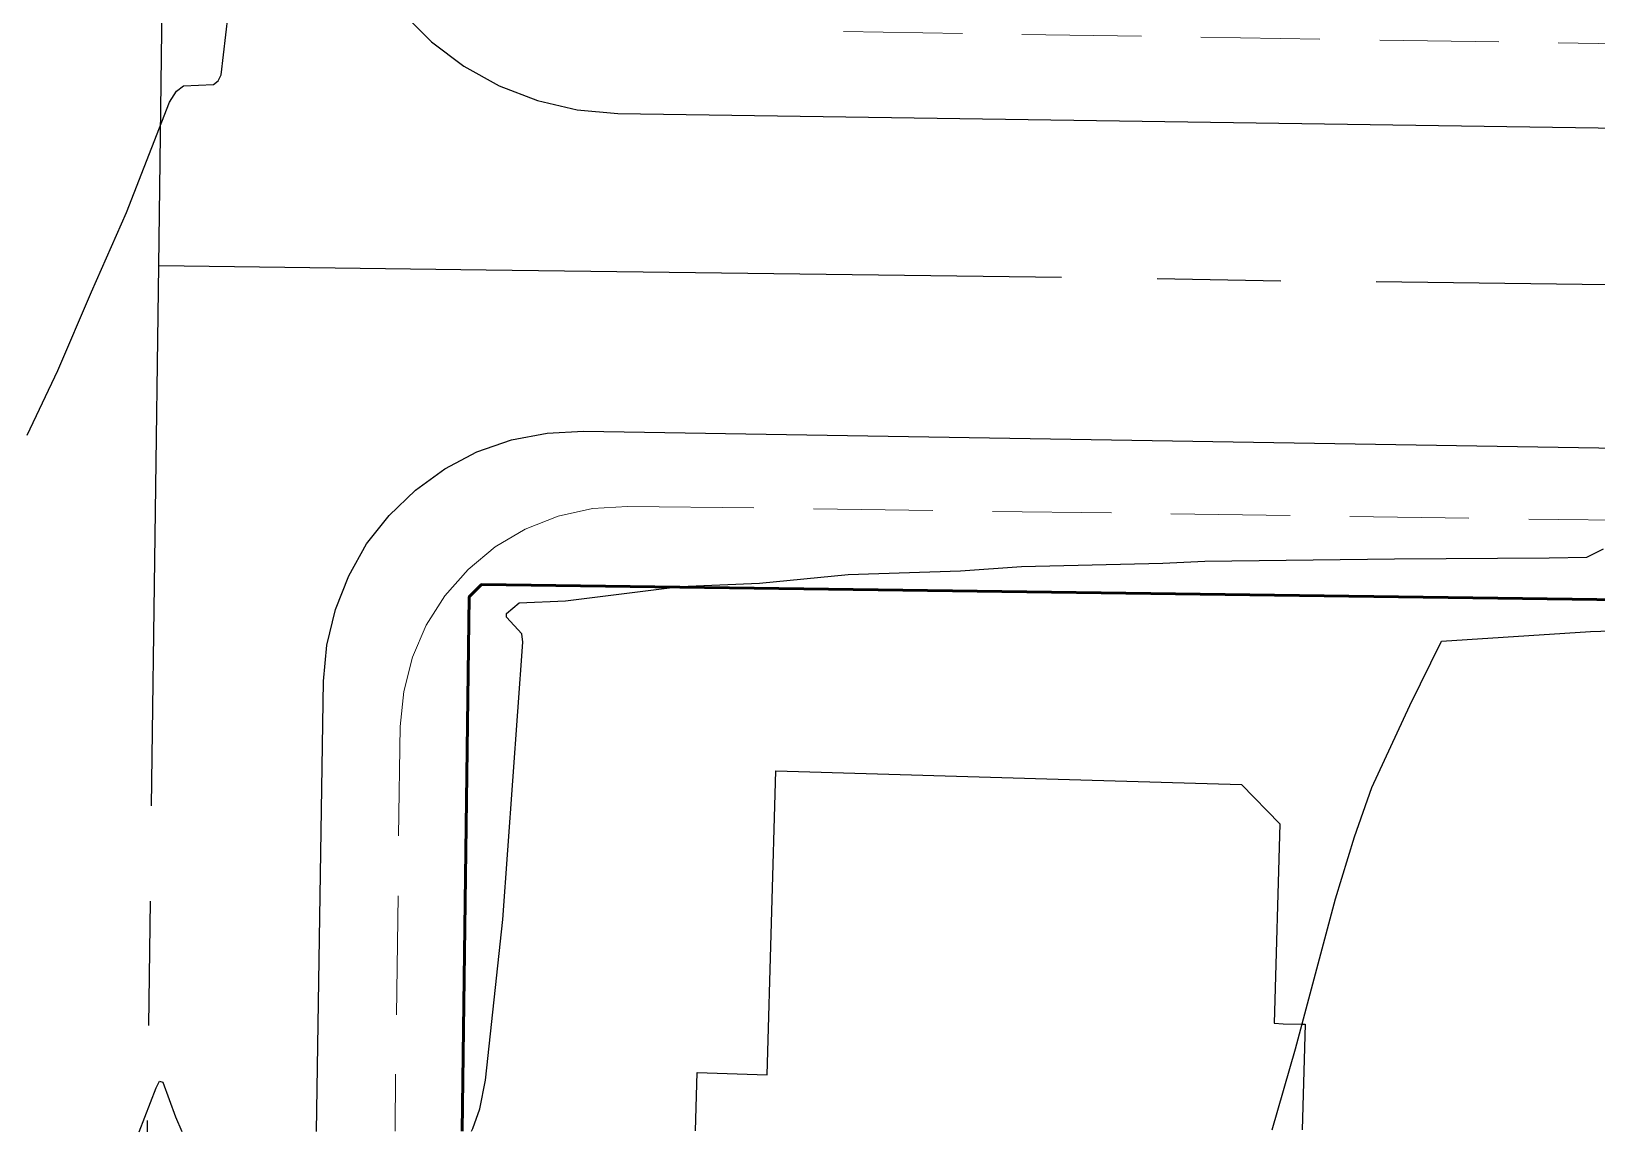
# Model space of a CAD drawing. Header units: feet. Extents: x 7 to 2308, y -319 to 1396.
# Drawn here: x 265.8 to 429.9, y 676.8 to 792.2 of the extents above; entities that cross this region are included whole.
import ezdxf

# ---------------------------------------------------------------- set-up
doc = ezdxf.new("R2010")
doc.units = ezdxf.units.FT
doc.header["$MEASUREMENT"] = 0
doc.layers.add('PDF_X1003BASE$BL_BUILDING', color=7, linetype='Continuous', true_color=0x979797)
doc.layers.add('PDF_X1003BASE$CR_CONT_DEF', color=7, linetype='Continuous', true_color=0x979797)
for name, color, linetype in [('PDF_X1003BASE$PA_ROW', 7, 'Continuous'), ('PDF_X1003BASE$ST_STREET_CL', 7, 'Continuous'), ('PDF_X1003BASE$TR_CURB', 7, 'Continuous'), ('PDF_X1003BASE$TR_SIDEWALK', 7, 'Continuous')]:
    doc.layers.add(name, color=color, linetype=linetype)

msp = doc.modelspace()

# ---------------------------------------------------------------- linework, layer by layer
at = {"layer": 'PDF_X1003BASE$BL_BUILDING', "lineweight": 25}
msp.add_lwpolyline([(335.44, 676.94), (335.59, 683.04), (342.95, 682.82), (343.85, 714.7), (375.84, 713.74), (392.69, 713.26), (396.69, 709.11), (396.1, 688.21), (397.06, 688.15), (399.08, 688.1), (399.35, 688.1), (399.04, 677.04)], dxfattribs=at)
at = {"layer": 'PDF_X1003BASE$CR_CONT_DEF', "lineweight": 25}
for points in [[(265.33, 749.89), (268.58, 756.66), (272.1, 764.92), (275.78, 773.24), (280.26, 784.81), (281, 785.98), (281.75, 786.51), (284.89, 786.67), (285.37, 787.05), (285.69, 787.69), (286.44, 793.98)], [(311.94, 676.9), (312.08, 677.17), (312.83, 679.25), (313.41, 682.24), (315.23, 699.08), (317.31, 728.19), (317.2, 729.04), (315.6, 730.8), (315.6, 731.18), (316.93, 732.3), (321.78, 732.51), (333.83, 734), (342.15, 734.37), (351.42, 735.28), (363.21, 735.65), (369.6, 736.13), (384.42, 736.45), (388.85, 736.67), (408.73, 736.93), (424.94, 737.04), (428.88, 737.09), (430.64, 737.95)], [(395.89, 677.04), (398.34, 685.54), (402.55, 701.27), (404.52, 707.77), (406.33, 712.94), (410.33, 721.53), (413.64, 728.3), (429.26, 729.31), (434.64, 729.47)], [(277.08, 676.84), (278.87, 681.44), (279.24, 682.13), (279.56, 682.02), (280.89, 678.4), (281.55, 676.85)]]:
    msp.add_lwpolyline(points, dxfattribs=at)
at = {"layer": 'PDF_X1003BASE$PA_ROW', "lineweight": 53}
msp.add_lwpolyline([(310.97, 676.9), (311.71, 732.94), (312.99, 734.21), (437.73, 732.56), (565.41, 730.96), (566.96, 729.36), (568.35, 727.66), (569.62, 725.79), (568.99, 677.32)], dxfattribs=at)
at = {"layer": 'PDF_X1003BASE$ST_STREET_CL', "lineweight": 25}
for points in [[(373.82, 766.41), (313.47, 767.21), (279.14, 767.64), (279.94, 830.6), (282.39, 925.97), (232.49, 942.55), (148.68, 970.43)], [(278.39, 711.02), (279.14, 767.64)], [(383.84, 766.31), (396.79, 766.09)], [(406.81, 765.99), (506.77, 764.71)], [(278.12, 687.99), (278.28, 701)], [(277.96, 676.84), (277.96, 678.03)]]:
    msp.add_lwpolyline(points, dxfattribs=at)
at = {"layer": 'PDF_X1003BASE$TR_CURB', "lineweight": 25}
for points in [[(304.72, 794.19), (307.76, 791.15), (311.12, 788.59), (314.85, 786.51), (318.85, 784.97), (323.01, 784.01), (327.28, 783.63), (800.62, 776.7)], [(295.67, 676.87), (296.41, 724.09), (296.78, 727.87), (297.69, 731.6), (299.07, 735.12), (300.94, 738.48), (303.29, 741.47), (306.06, 744.13), (309.15, 746.37), (312.51, 748.13), (316.13, 749.41), (319.86, 750.1), (323.7, 750.31), (555.76, 746.48)]]:
    msp.add_lwpolyline(points, dxfattribs=at)
at = {"layer": 'PDF_X1003BASE$TR_SIDEWALK', "lineweight": 18}
for points in [[(350.94, 792.22), (363.42, 792)], [(369.66, 791.9), (382.18, 791.74)], [(388.42, 791.63), (400.9, 791.42)], [(407.19, 791.31), (419.66, 791.15)], [(425.9, 791.04), (438.43, 790.83)], [(304.3, 707.88), (304.46, 719.34), (304.83, 723.02), (305.74, 726.59), (307.18, 729.95), (309.15, 733.04), (311.6, 735.81), (314.43, 738.16), (317.57, 740.03), (321.04, 741.41), (324.61, 742.21), (328.29, 742.42), (341.56, 742.26)], [(360.33, 742), (347.8, 742.16)], [(379.04, 741.73), (366.56, 741.89)], [(397.8, 741.47), (385.28, 741.63)], [(416.52, 741.2), (404.04, 741.36)], [(435.28, 740.93), (422.81, 741.09)], [(304.24, 701.59), (304.08, 689.11)], [(303.98, 682.88), (303.93, 676.88)]]:
    msp.add_lwpolyline(points, dxfattribs=at)

doc.saveas('drawing.dxf')
